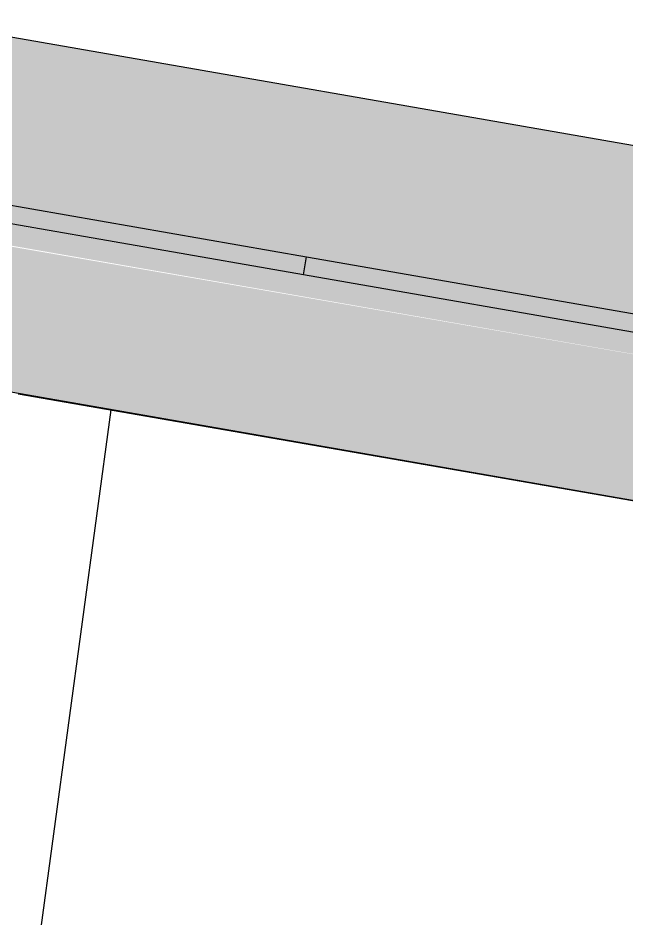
# Model space of a CAD drawing. Header units: metres. Extents: x -1164 to -1017, y 3 to 563.
# Drawn here: x -1041.66 to -1041.262, y 519.408 to 519.998 of the extents above; entities that cross this region are included whole.
import ezdxf

# ---------------------------------------------------------------- set-up
doc = ezdxf.new("R2010")
doc.units = ezdxf.units.M
doc.layers.add('A-GENM', color=7, linetype='Continuous', lineweight=35)

# ---------------------------------------------------------------- blocks, each defined once
blk = doc.blocks.new('BR08_SCREEN_PANEL - SOUTH PANEL-5679022-DRG 2873021 - motorway level drainage')
at = {"layer": 'A-GENM', "color": 254, "lineweight": 25, "true_color": 0xd4d4d4}
blk.add_line((-1109.94495, 519.74107), (-1110.08885, 518.67728), dxfattribs=at)
blk = doc.blocks.new('BR08_CANOPY_BEAM - TYPE 1-5428948-DRG 2873021 - motorway level drainage')
at = {"layer": 'A-GENM', "lineweight": 25, "true_color": 0xcbc2be}
h = blk.add_hatch(color=9, dxfattribs=at)
h.paths.add_polyline_path([(-1109.42395, 519.78706), (-1109.40806, 519.88022), (-1109.49278, 519.89498), (-1109.509, 519.80188), (-1109.42407, 519.78709)])
h.paths.add_polyline_path([(-1109.59616, 519.81707), (-1109.57994, 519.91017), (-1110.08061, 519.9974), (-1110.0719, 519.89996), (-1109.59689, 519.8172)])
h = blk.add_hatch(color=9, dxfattribs=at)
h.paths.add_polyline_path([(-1110.07073, 519.87945), (-1110.0719, 519.89996), (-1110.07079, 519.88016)])
h.paths.add_polyline_path([(-1110.06873, 519.8791), (-1110.07012, 519.88544), (-1110.06991, 519.87931), (-1110.06902, 519.87916)])
for points in [[(-1110.07071, 519.88864), (-1110.06818, 519.88926), (-1110.06701, 519.89911), (-1110.07181, 519.89904), (-1110.07073, 519.88881)], [(-1109.81894, 519.82949), (-1109.81688, 519.84131), (-1110.06931, 519.8853), (-1110.06701, 519.87272), (-1109.8361, 519.83248)], [(-1110.06902, 519.87307), (-1110.06931, 519.87921), (-1110.07053, 519.87871), (-1110.06909, 519.87334)], [(-1109.43081, 519.74766), (-1109.42728, 519.75985), (-1109.42728, 519.76125), (-1110.06909, 519.87272), (-1110.06814, 519.8587), (-1109.8361, 519.81827), (-1109.44837, 519.75072)], [(-1109.44703, 519.65456), (-1109.43081, 519.74766), (-1110.06814, 519.85798), (-1110.0595, 519.76127), (-1109.46747, 519.65812)], [(-1109.38481, 519.75385), (-1109.38275, 519.76568), (-1109.81688, 519.84131), (-1109.81894, 519.82949), (-1109.40772, 519.75785)]]:
    blk.add_hatch(color=9, dxfattribs=at).paths.add_polyline_path(points)
h = blk.add_hatch(color=9, dxfattribs=at)
h.paths.add_polyline_path([(-1109.42393, 519.77285), (-1109.42474, 519.7744), (-1109.42474, 519.7811), (-1109.42492, 519.78723), (-1109.50906, 519.80156), (-1109.5114, 519.78812), (-1109.42441, 519.77294)])
h.paths.add_polyline_path([(-1109.57506, 519.79918), (-1109.57507, 519.80107), (-1109.59824, 519.80516), (-1109.59689, 519.8172), (-1110.06662, 519.89904), (-1110.06821, 519.8851), (-1109.57507, 519.79918)])
at = {"layer": 'A-GENM', "color": 254, "lineweight": 25, "true_color": 0xd4d4d4}
for p, q in [((-1110.08128, 519.99752), (-1110.08061, 519.9974)), ((-1110.08061, 519.9974), (-1109.57994, 519.91017)), ((-1110.08061, 519.9974), (-1110.0719, 519.89996)), ((-1109.49278, 519.89498), (-1109.40772, 519.88016)), ((-1110.07012, 519.88544), (-1110.06931, 519.8853)), ((-1110.06931, 519.8853), (-1109.81688, 519.84131)), ((-1110.06873, 519.8791), (-1110.06931, 519.8853)), ((-1110.06017, 519.76139), (-1110.07073, 519.87945)), ((-1110.06814, 519.87291), (-1110.06873, 519.8791)), ((-1109.42395, 519.78706), (-1109.40772, 519.88016)), ((-1110.06814, 519.87291), (-1110.06902, 519.87307)), ((-1109.81894, 519.82949), (-1110.06814, 519.87291)), ((-1110.06821, 519.85871), (-1110.0595, 519.76127)), ((-1109.81894, 519.82949), (-1109.81688, 519.84131)), ((-1109.81688, 519.84131), (-1109.38275, 519.76568)), ((-1109.38481, 519.75385), (-1109.81894, 519.82949)), ((-1109.38275, 519.76568), (-1109.38481, 519.75385)), ((-1110.0595, 519.76127), (-1110.06017, 519.76139)), ((-1109.44703, 519.65456), (-1110.0595, 519.76127)), ((-1109.44703, 519.65456), (-1109.43081, 519.74766))]:
    blk.add_line(p, q, dxfattribs=at)
at = {"layer": 'A-GENM', "color": 254, "lineweight": 25, "true_color": 0xd4d4d4, "flags": 128}
for points in [[(-1110.0719, 519.89996), (-1110.0716, 519.89674), (-1110.07129, 519.89369), (-1110.07099, 519.89094), (-1110.07071, 519.88864), (-1110.07046, 519.8869), (-1110.07026, 519.88582), (-1110.07012, 519.88544)], [(-1110.06902, 519.87307), (-1110.06909, 519.87272), (-1110.0691, 519.87167), (-1110.06904, 519.86997), (-1110.06891, 519.8677), (-1110.06872, 519.86497), (-1110.06848, 519.86192), (-1110.06821, 519.85871)], [(-1109.42393, 519.77285), (-1109.42441, 519.77329), (-1109.42474, 519.7744), (-1109.42491, 519.77612), (-1109.42492, 519.77837), (-1109.42475, 519.78104), (-1109.42442, 519.78399), (-1109.42395, 519.78706)], [(-1109.43081, 519.74766), (-1109.43022, 519.75072), (-1109.42953, 519.7536), (-1109.42879, 519.75617), (-1109.42802, 519.75828), (-1109.42728, 519.75985), (-1109.42659, 519.76078), (-1109.42599, 519.76103)]]:
    blk.add_lwpolyline(points, dxfattribs=at)
blk = doc.blocks.new('BR08_CANOPY_PANEL - SOUTH-5426835-DRG 2873021 - motorway level drainage')
at = {"layer": 'A-GENM', "color": 254, "lineweight": 25, "true_color": 0xd4d4d4}
blk.add_line((-1110.00552, 519.75159), (-1109.49965, 519.66371), dxfattribs=at)

msp = doc.modelspace()

# ---------------------------------------------------------------- block references
at = {"layer": 'A-GENM', "color": 254, "lineweight": 25, "true_color": 0xd4d4d4}
for name in ['BR08_CANOPY_PANEL - SOUTH-5426835-DRG 2873021 - motorway level drainage', 'BR08_CANOPY_BEAM - TYPE 1-5428948-DRG 2873021 - motorway level drainage', 'BR08_SCREEN_PANEL - SOUTH PANEL-5679022-DRG 2873021 - motorway level drainage']:
    msp.add_blockref(name, (68.3458246, 0), dxfattribs=at)

doc.saveas('drawing.dxf')
